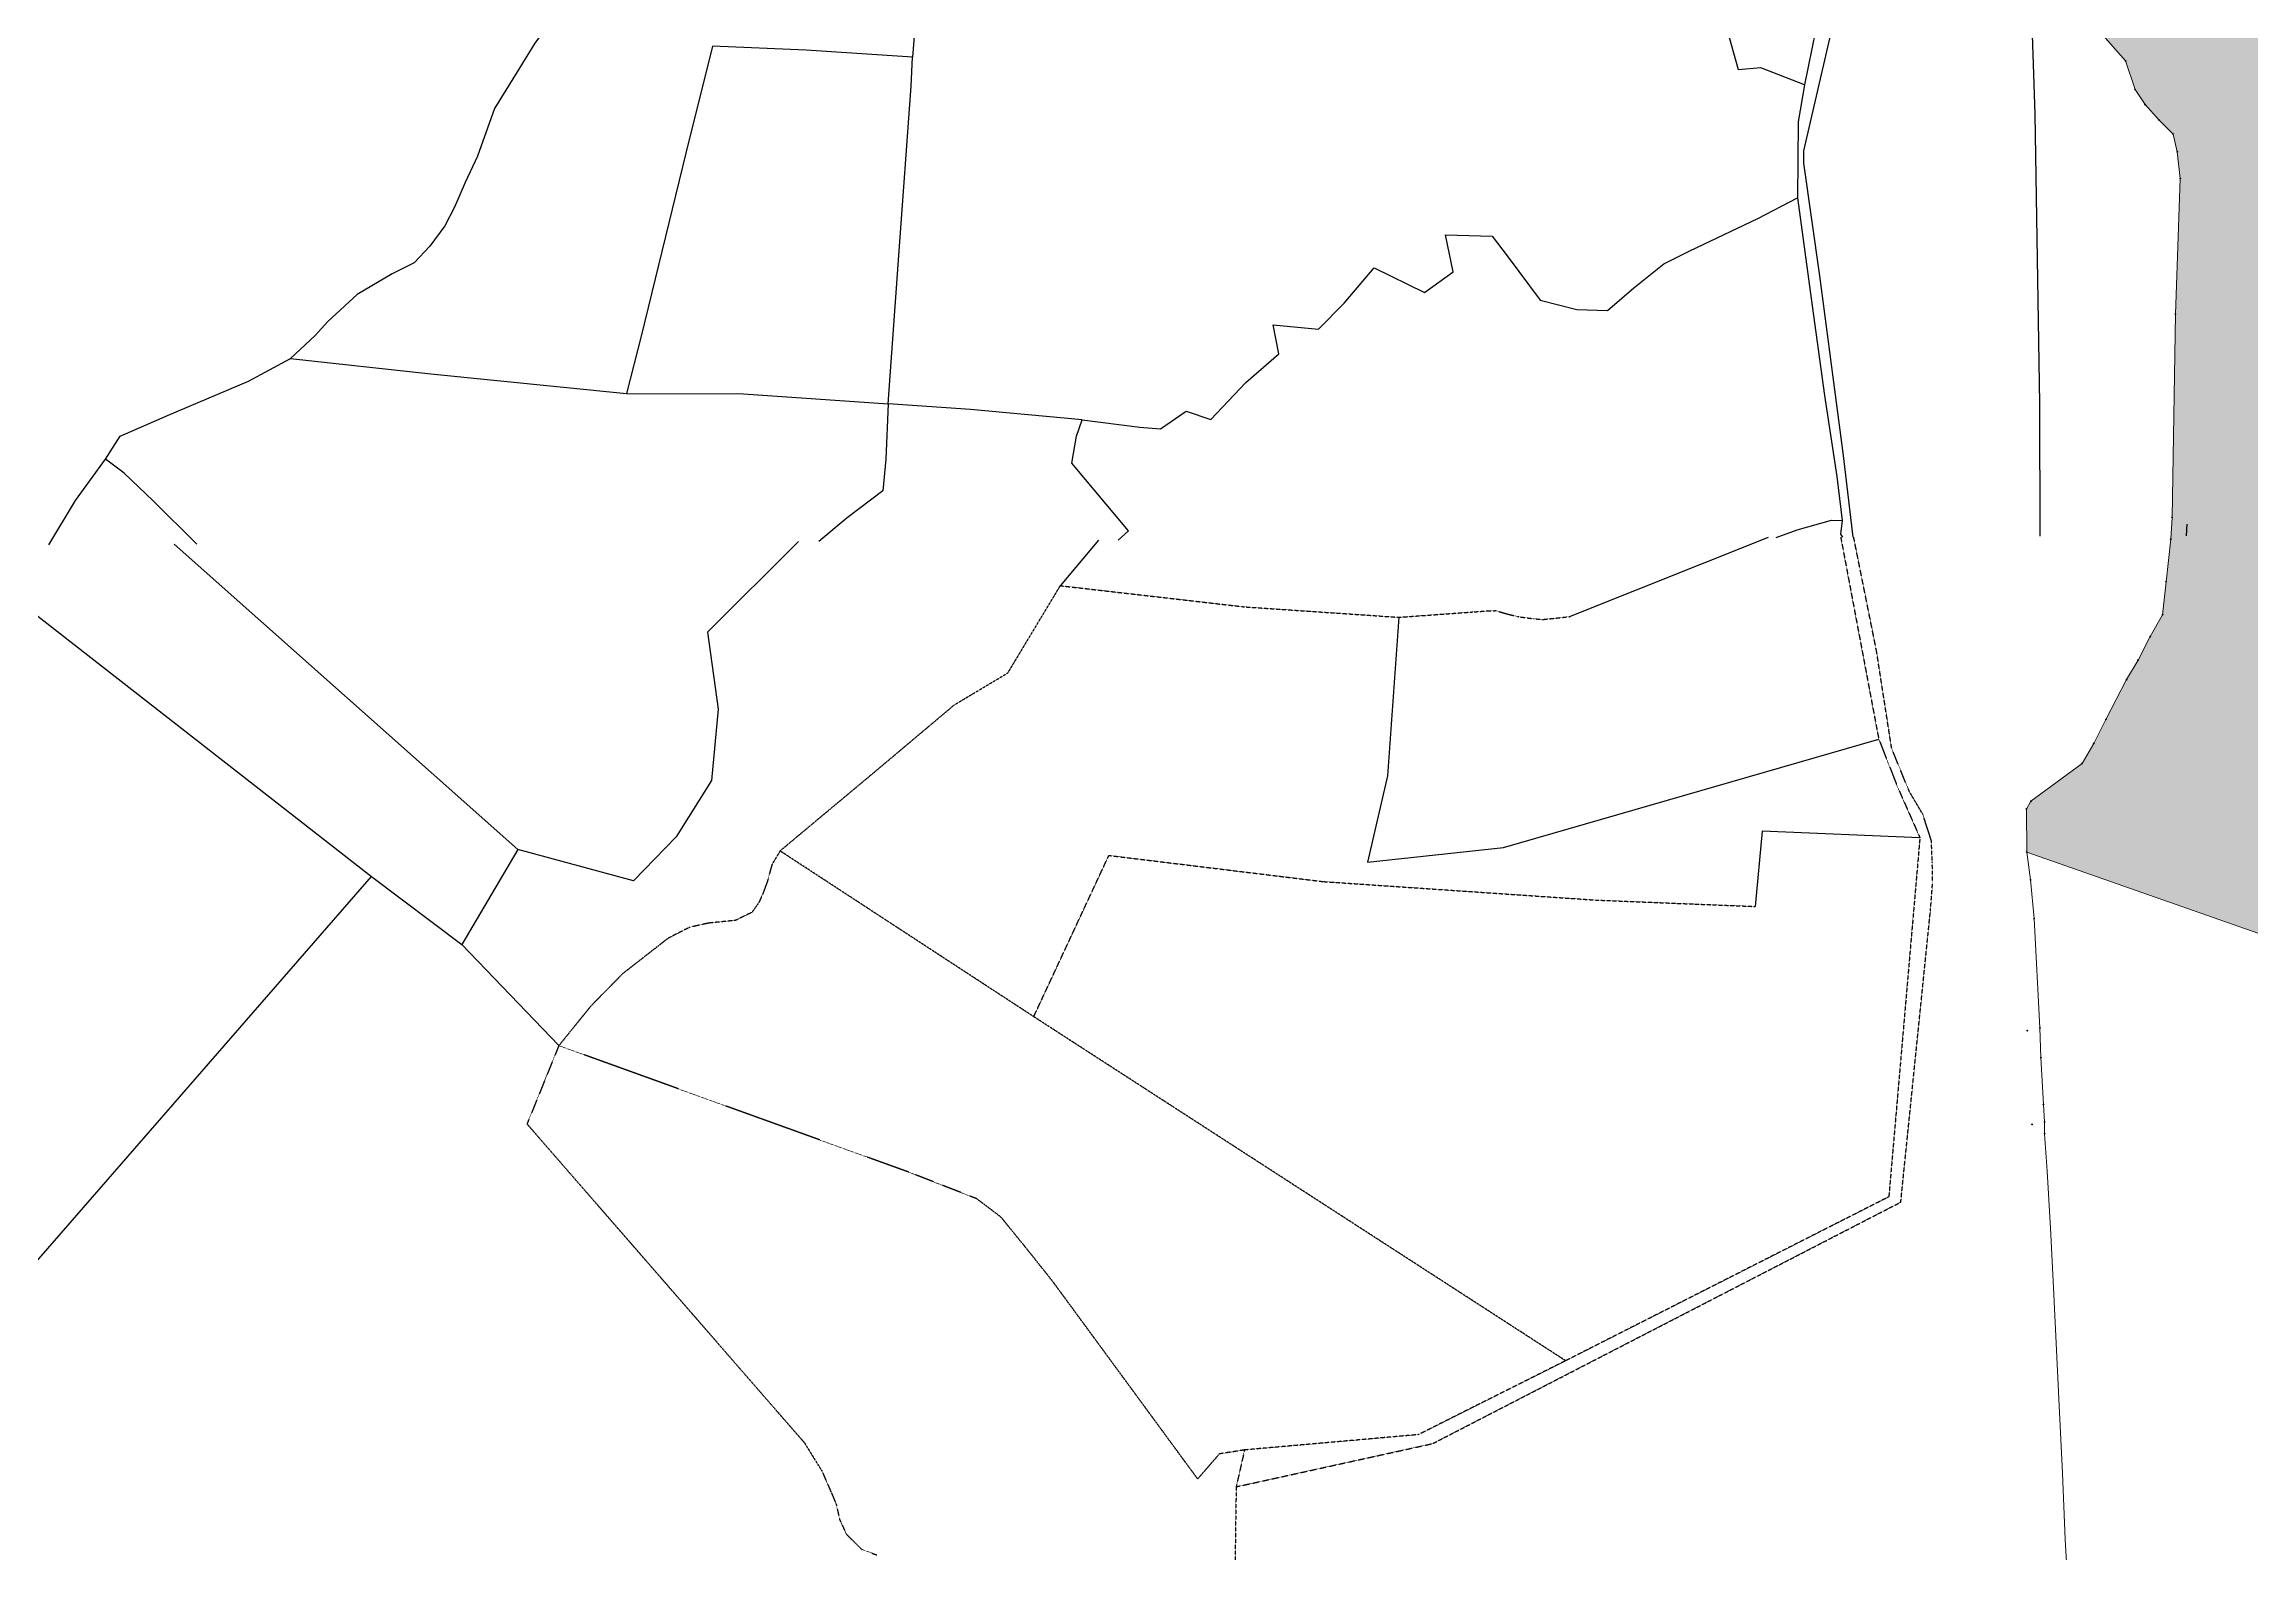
# Model space of a CAD drawing. Header units: metres. Extents: x 615852 to 659911, y 1301217 to 1325118.
# Drawn here: x 627494 to 629835, y 1319438 to 1321040 of the extents above; entities that cross this region are included whole.
import ezdxf

# ---------------------------------------------------------------- set-up
doc = ezdxf.new("R2010")
doc.units = ezdxf.units.M
doc.header["$PDMODE"] = 32
doc.header["$PDSIZE"] = 0.5
doc.linetypes.add('HIDDEN', pattern=[0.375, 0.25, -0.125])
for name, color, linetype in [('-2', 1, 'Continuous'), ('-3', 7, 'Continuous'), ('2', 1, 'Continuous'), ('CIRCULO PI', 2, 'Continuous')]:
    doc.layers.add(name, color=color, linetype=linetype)
doc.layers.add('Point', color=5, linetype='Continuous', lineweight=100)
doc.layers.add('Point_Name', color=1, linetype='Continuous', lineweight=100)
doc.styles.get("Standard").update_dxf_attribs({"font": 'arial.ttf'})

msp = doc.modelspace()

# ---------------------------------------------------------------- hatches: boundary and pattern name
at = {"layer": 'CIRCULO PI', "true_color": 0x000000}
h = msp.add_hatch(color=18, dxfattribs=at)
h.dxf.hatch_style = 1
h.paths.add_polyline_path([(630753.08582, 1320797.78204), (630930.22032, 1320807.52607), (630940.93113, 1320993.75171), (630748.36335, 1320976.86042), (630748.63167, 1320983.51407), (630498.39116, 1320956.3799), (630509.62033, 1321117.65895), (630469.2686, 1321131.16096), (630310.56377, 1321134.63333), (629932.93744, 1321091.80857), (629751.81399, 1321065.702), (629744.41242, 1321168.35206), (629548.47313, 1321202.3401), (629550.18588, 1321178.34448), (629581.73911, 1321175.41339), (629598.59034, 1321155.70571), (629612.55158, 1321137.4018), (629618.97657, 1321125.60146), (629620.37447, 1321117.97965), (629619.78746, 1321104.93102), (629618.47584, 1321079.47048), (629615.18588, 1321051.77061), (629674.14911, 1321052.10949), (629700.79579, 1321021.81752), (629710.87121, 1320991.58347), (629721.47001, 1320975.60027), (629736.17688, 1320959.28861), (629751.22841, 1320944.33746), (629755.49138, 1320925.61764), (629758.78586, 1320897.19585), (629753.59418, 1320753.42862), (629750.13148, 1320537.69949), (629748.75258, 1320514.60862), (629743.72141, 1320469.53388), (629740.00431, 1320434.52338), (629726.90562, 1320411.30341), (629714.04679, 1320386.4618), (629701.77054, 1320365.80045), (629679.8745, 1320323.43615), (629666.99818, 1320297.99823), (629654.69806, 1320276.82057), (629600.45118, 1320236.66923), (629595.55991, 1320228.37067), (629596.04617, 1320182.6823), (629889.3372, 1320079.85104), (630249.87317, 1320074.24033), (630257.84048, 1320140.3914), (630265.51662, 1320185.85905), (630277.58075, 1320244.35052), (630289.31461, 1320290.46858), (630297.00401, 1320324.33193), (630303.95285, 1320350.76134), (630316.03888, 1320386.16461), (630330.84463, 1320432.88016), (630331.71413, 1320483.27554), (630332.44745, 1320514.7105), (630333.70847, 1320577.92657), (630503.80077, 1320591.77467), (630657.64705, 1320605.95591), (630748.47753, 1320615.24534)])
h.paths.add_polyline_path([(629595.40182, 1320228.32378), (629596.8834, 1320228.32378), (629596.8834, 1320229.27228), (629595.40182, 1320229.27228)], flags=25)
h.paths.add_polyline_path([(629600.29147, 1320236.62071), (629601.7763, 1320236.62071), (629601.7763, 1320237.57893), (629600.29147, 1320237.57893)], flags=25)
h.paths.add_polyline_path([(629654.53784, 1320276.77155), (629656.02369, 1320276.77155), (629656.02369, 1320277.73283), (629654.53784, 1320277.73283)], flags=25)
h.paths.add_polyline_path([(629666.83796, 1320297.9492), (629668.32381, 1320297.9492), (629668.32381, 1320298.91049), (629666.83796, 1320298.91049)], flags=25)
h.paths.add_polyline_path([(629679.71428, 1320323.38712), (629681.20013, 1320323.38712), (629681.20013, 1320324.34841), (629679.71428, 1320324.34841)], flags=25)
h.paths.add_polyline_path([(629701.61032, 1320365.75142), (629703.09617, 1320365.75142), (629703.09617, 1320366.71271), (629701.61032, 1320366.71271)], flags=25)
h.paths.add_polyline_path([(629713.88657, 1320386.41277), (629715.37242, 1320386.41277), (629715.37242, 1320387.37406), (629713.88657, 1320387.37406)], flags=25)
h.paths.add_polyline_path([(629726.7454, 1320411.25438), (629728.23125, 1320411.25438), (629728.23125, 1320412.21567), (629726.7454, 1320412.21567)], flags=25)
h.paths.add_polyline_path([(629739.84409, 1320434.47436), (629741.32994, 1320434.47436), (629741.32994, 1320435.43565), (629739.84409, 1320435.43565)], flags=25)
h.paths.add_polyline_path([(629743.5612, 1320469.48485), (629745.04704, 1320469.48485), (629745.04704, 1320470.44614), (629743.5612, 1320470.44614)], flags=25)
h.paths.add_polyline_path([(629748.59237, 1320514.55959), (629750.07821, 1320514.55959), (629750.07821, 1320515.52088), (629748.59237, 1320515.52088)], flags=25)
h.paths.add_polyline_path([(629749.97126, 1320537.65046), (629751.45711, 1320537.65046), (629751.45711, 1320538.61175), (629749.97126, 1320538.61175)], flags=25)
h.paths.add_polyline_path([(629753.43396, 1320753.37959), (629754.91981, 1320753.37959), (629754.91981, 1320754.34088), (629753.43396, 1320754.34088)], flags=25)
h.paths.add_polyline_path([(629758.62565, 1320897.14682), (629760.11149, 1320897.14682), (629760.11149, 1320898.10811), (629758.62565, 1320898.10811)], flags=25)
h.paths.add_polyline_path([(629755.33116, 1320925.56862), (629756.81701, 1320925.56862), (629756.81701, 1320926.52991), (629755.33116, 1320926.52991)], flags=25)
h.paths.add_polyline_path([(629751.0682, 1320944.28843), (629752.55404, 1320944.28843), (629752.55404, 1320945.24972), (629751.0682, 1320945.24972)], flags=25)
h.paths.add_polyline_path([(629736.01666, 1320959.23958), (629737.50251, 1320959.23958), (629737.50251, 1320960.20087), (629736.01666, 1320960.20087)], flags=25)
h.paths.add_polyline_path([(629721.30979, 1320975.55124), (629722.79564, 1320975.55124), (629722.79564, 1320976.51253), (629721.30979, 1320976.51253)], flags=25)
h.paths.add_polyline_path([(629710.711, 1320991.53444), (629712.19684, 1320991.53444), (629712.19684, 1320992.49573), (629710.711, 1320992.49573)], flags=25)
h.paths.add_polyline_path([(629700.63557, 1321021.76849), (629702.12142, 1321021.76849), (629702.12142, 1321022.72978), (629700.63557, 1321022.72978)], flags=25)
h.paths.add_polyline_path([(629673.9889, 1321052.06046), (629675.47474, 1321052.06046), (629675.47474, 1321053.02175), (629673.9889, 1321053.02175)], flags=25)
h.paths.add_polyline_path([(629615.02567, 1321051.72158), (629616.51151, 1321051.72158), (629616.51151, 1321052.68287), (629615.02567, 1321052.68287)], flags=25)
h.paths.add_polyline_path([(629618.31563, 1321079.42145), (629619.80147, 1321079.42145), (629619.80147, 1321080.38274), (629618.31563, 1321080.38274)], flags=25)
h.paths.add_polyline_path([(629619.62724, 1321104.88199), (629621.11309, 1321104.88199), (629621.11309, 1321105.84328), (629619.62724, 1321105.84328)], flags=25)
h.paths.add_polyline_path([(629620.21425, 1321117.93063), (629621.7001, 1321117.93063), (629621.7001, 1321118.89191), (629620.21425, 1321118.89191)], flags=25)
h.paths.add_polyline_path([(629618.81635, 1321125.55243), (629620.3022, 1321125.55243), (629620.3022, 1321126.51372), (629618.81635, 1321126.51372)], flags=25)
h.paths.add_polyline_path([(629612.39137, 1321137.35277), (629613.87722, 1321137.35277), (629613.87722, 1321138.31406), (629612.39137, 1321138.31406)], flags=25)
h.paths.add_polyline_path([(629598.43012, 1321155.65668), (629599.91597, 1321155.65668), (629599.91597, 1321156.61797), (629598.43012, 1321156.61797)], flags=25)
h.paths.add_polyline_path([(630257.68026, 1320140.34237), (630259.16611, 1320140.34237), (630259.16611, 1320141.30366), (630257.68026, 1320141.30366)], flags=24)
h.paths.add_polyline_path([(630265.35641, 1320185.81002), (630266.84226, 1320185.81002), (630266.84226, 1320186.77131), (630265.35641, 1320186.77131)], flags=24)
h.paths.add_polyline_path([(630277.42054, 1320244.30149), (630278.90638, 1320244.30149), (630278.90638, 1320245.26278), (630277.42054, 1320245.26278)], flags=24)
h.paths.add_polyline_path([(630289.1544, 1320290.41956), (630290.64024, 1320290.41956), (630290.64024, 1320291.38084), (630289.1544, 1320291.38084)], flags=24)
h.paths.add_polyline_path([(630296.84379, 1320324.2829), (630298.32964, 1320324.2829), (630298.32964, 1320325.24419), (630296.84379, 1320325.24419)], flags=24)
h.paths.add_polyline_path([(630303.79263, 1320350.71231), (630305.27848, 1320350.71231), (630305.27848, 1320351.6736), (630303.79263, 1320351.6736)], flags=24)
h.paths.add_polyline_path([(630315.87866, 1320386.11558), (630317.36451, 1320386.11558), (630317.36451, 1320387.07687), (630315.87866, 1320387.07687)], flags=24)
h.paths.add_polyline_path([(630333.54826, 1320577.87754), (630335.0341, 1320577.87754), (630335.0341, 1320578.83883), (630333.54826, 1320578.83883)], flags=24)
h.paths.add_polyline_path([(629889.17699, 1320079.80201), (629890.66283, 1320079.80201), (629890.66283, 1320080.7633), (629889.17699, 1320080.7633)], flags=25)
h.paths.add_polyline_path([(630249.71295, 1320074.19131), (630251.1988, 1320074.19131), (630251.1988, 1320075.1526), (630249.71295, 1320075.1526)], flags=9)
h.paths.add_polyline_path([(629595.88596, 1320182.63328), (629596.98333, 1320182.63328), (629596.98333, 1320183.59456), (629595.88596, 1320183.59456)], flags=25)

# ---------------------------------------------------------------- linework, layer by layer
at = {"layer": '-2', "color": 1, "linetype": 'Continuous'}
for p, q in [((627631.42647, 1320509.27885), (627995.68147, 1320185.55785)), ((628611.62047, 1320513.43485), (628570.96647, 1320465.31085)), ((629321.69247, 1320516.44485), (629111.85047, 1320432.54285)), ((627995.68147, 1320185.55785), (627936.45447, 1320084.78585)), ((627936.45447, 1320084.78585), (628039.33147, 1319977.51285))]:
    msp.add_line(p, q, dxfattribs=at)
at = {"layer": '-2', "color": 7, "linetype": 'Continuous'}
msp.add_lwpolyline([(629400.07747, 1320534.42085), (629398.52347, 1320519.93785), (629400.53747, 1320516.77885)], dxfattribs=at)
at = {"layer": '-2', "color": 1, "linetype": 'Continuous'}
for points in [[(627478.67347, 1320508.63185), (627478.81347, 1320439.19785), (627840.50947, 1320156.70885), (627936.45447, 1320084.78585)], [(628293.45647, 1320512.08585), (628196.87847, 1320415.84785), (628208.14647, 1320334.49485), (628201.14747, 1320258.83185), (628163.73347, 1320198.83685), (628118.51047, 1320152.34985), (627995.68147, 1320185.55785)], [(628930.13947, 1320431.78785), (628918.08747, 1320263.68585), (628897.02847, 1320172.09885), (629040.95047, 1320187.80085), (629439.01147, 1320302.66785)], [(629482.68947, 1320198.01485), (629315.50547, 1320205.05285), (629307.97547, 1320125.07485)], [(626953.03747, 1319117.64985), (627137.20047, 1319348.78085), (627840.50947, 1320156.70885)]]:
    msp.add_lwpolyline(points, dxfattribs=at)
at = {"layer": '-3', "color": 1, "linetype": 'HIDDEN'}
for p, q in [((629398.70647, 1320516.77085), (629439.01147, 1320302.66785)), ((628542.93247, 1320008.20885), (628273.95147, 1320183.99085)), ((629107.00147, 1319643.29085), (628542.93247, 1320008.20885)), ((628766.47847, 1319548.67585), (628757.63547, 1319509.60385))]:
    msp.add_line(p, q, dxfattribs=at)
for points in [[(628757.63547, 1319509.60385), (628966.00947, 1319555.42685), (629462.39047, 1319811.49085), (629493.98647, 1320121.99485), (629496.16747, 1320150.68885), (629495.77147, 1320172.28385), (629494.87047, 1320194.64385), (629485.86647, 1320222.63785), (629471.25447, 1320247.36185), (629452.68447, 1320292.93785), (629436.69947, 1320395.91085), (629412.41947, 1320516.82885)], [(628570.96647, 1320465.31085), (628515.08447, 1320372.39485), (628458.23647, 1320338.42085), (628379.10947, 1320271.80185), (628273.95147, 1320183.99085)], [(628570.96647, 1320465.31085), (628766.28047, 1320442.87185), (628930.13947, 1320431.78785)], [(628930.13947, 1320431.78785), (629008.44247, 1320437.44385), (629024.45947, 1320438.62385), (629032.84647, 1320438.83085), (629043.50447, 1320435.72185), (629057.21047, 1320432.34285), (629073.46347, 1320430.21885), (629082.35447, 1320429.40685), (629111.85047, 1320432.54285)], [(629439.01147, 1320302.66785), (629459.32947, 1320250.98485), (629482.68947, 1320198.01485)], [(628273.95147, 1320183.99085), (628265.23447, 1320169.30585), (628260.31147, 1320151.04285), (628255.41447, 1320137.86085), (628251.30247, 1320128.99285), (628244.13447, 1320118.87185), (628226.55447, 1320110.33385), (628198.07647, 1320107.44585), (628177.97647, 1320102.98685), (628155.29847, 1320091.42885), (628106.81747, 1320053.59685), (628073.34947, 1320019.49085), (628039.33147, 1319977.51285)], [(628542.93247, 1320008.20885), (628622.59947, 1320179.23285), (628849.39847, 1320151.53585), (629139.01047, 1320131.86885), (629307.97547, 1320125.07485)], [(629482.68947, 1320198.01485), (629449.71247, 1319817.15085), (629107.00147, 1319643.29085)], [(628039.33147, 1319977.51285), (628005.60947, 1319894.37985), (628299.67247, 1319556.38485), (628318.32247, 1319526.30385), (628327.86647, 1319504.40285), (628333.39047, 1319491.41685), (628337.11647, 1319474.88285), (628344.40447, 1319459.09185), (628360.84047, 1319442.99585), (628376.56747, 1319437.31885)], [(628766.47847, 1319548.67585), (628739.77247, 1319544.50685), (628716.76347, 1319517.96385), (628563.07947, 1319727.38985), (628534.04247, 1319763.87985), (628508.03247, 1319795.78085), (628482.21147, 1319815.23185), (628410.43647, 1319843.32585), (628039.33147, 1319977.51285)], [(629107.00147, 1319643.29085), (628950.81047, 1319564.91185), (628766.47847, 1319548.67585)], [(628757.63547, 1319509.60385), (628750.71447, 1319056.44885), (628923.20347, 1318699.57785), (628784.46547, 1318310.67285), (628779.60947, 1318256.33685), (628775.11047, 1318123.75685), (628780.35047, 1318006.87285), (628757.23447, 1317959.75285)]]:
    msp.add_lwpolyline(points, dxfattribs=at)
at = {"color": 7, "lineweight": 0, "true_color": 0xffffff, "elevation": 35.4026}
msp.add_lwpolyline([(629674.14911, 1321052.10949), (629700.79579, 1321021.81752), (629710.87121, 1320991.58347), (629721.47001, 1320975.60027), (629736.17688, 1320959.28861), (629751.22841, 1320944.33746), (629755.49138, 1320925.61764), (629758.78586, 1320897.19585), (629753.59418, 1320753.42862), (629750.13148, 1320537.69949), (629748.75258, 1320514.60862), (629743.72141, 1320469.53388), (629740.00431, 1320434.52338), (629726.90562, 1320411.30341), (629714.04679, 1320386.4618), (629701.77054, 1320365.80045), (629679.8745, 1320323.43615), (629666.99818, 1320297.99823), (629654.69806, 1320276.82057), (629600.45118, 1320236.66923), (629595.55991, 1320228.37067), (629596.04617, 1320182.6823), (629889.3372, 1320079.85104)], dxfattribs=at)
at = {"color": 4, "lineweight": 0, "elevation": 35.24098}
msp.add_lwpolyline([(629596.04617, 1320182.6823), (629889.3372, 1320079.85104)], dxfattribs=at)
at = {"color": 1, "lineweight": 0, "elevation": 35.42385}
msp.add_lwpolyline([(629640.31981, 1319393.85428), (629636.77752, 1319453.62257), (629633.73079, 1319523.98508), (629629.87995, 1319602.94439), (629624.69821, 1319713.60493), (629621.08347, 1319783.80305), (629617.79084, 1319844.33182), (629614.8487, 1319884.03841), (629614.92912, 1319896.5755), (629613.70619, 1319915.06879), (629610.98427, 1319965.0026), (629609.93632, 1319996.2613), (629603.75558, 1320112.17702), (629600.02785, 1320153.26549), (629596.04617, 1320182.6823), (629889.3372, 1320079.85104), (630249.87317, 1320074.24033), (630228.71666, 1319817.25697), (630215.45795, 1319681.26328), (630094.02676, 1318830.66067)], dxfattribs=at)
at = {"layer": '2', "color": 1, "linetype": 'Continuous', "lineweight": 30}
msp.add_line((629765.67747, 1320530.59685), (629764.87847, 1320518.32385), dxfattribs=at)
at = {"layer": '2', "color": 1, "linetype": 'Continuous'}
for points in [[(628440.02447, 1321429.54085), (628432.71047, 1321332.97885), (628426.11347, 1321214.81285), (628420.02547, 1321096.89985), (628414.54147, 1321025.74885)], [(628189.16147, 1321383.30885), (628162.30447, 1321296.69985), (628114.29147, 1321177.35085), (628082.93647, 1321127.34885), (628047.53547, 1321086.25185), (628013.90347, 1321040.57585), (627995.29347, 1321010.11685), (627971.07647, 1320971.28285), (627953.18647, 1320920.74485), (627939.91647, 1320892.81685), (627928.68347, 1320866.91685), (627918.47947, 1320846.86085), (627902.68247, 1320825.29085), (627885.87747, 1320807.79085), (627862.47847, 1320795.89485), (627825.59247, 1320774.11585), (627794.28247, 1320745.46285), (627780.78647, 1320730.75085), (627754.82047, 1320706.15285)], [(629411.98247, 1320516.82785), (629401.49147, 1320603.54685), (629390.73847, 1320686.42285), (629376.47947, 1320793.95885), (629359.45047, 1320913.44585), (629359.47747, 1320926.40785), (629391.77847, 1321065.35985), (629416.38247, 1321167.98485)], [(629610.14647, 1320517.66785), (629609.94247, 1320658.00185), (629604.73647, 1320965.53585), (629598.59034, 1321155.70571), (629598.59034, 1321155.70571)], [(629360.13147, 1320996.55185), (629313.92747, 1321014.44085), (629290.29547, 1321012.45785), (629276.17147, 1321062.80885), (629270.62747, 1321084.93185), (629287.97647, 1321119.71385), (629360.61547, 1321107.61485), (629381.19047, 1321105.02985)], [(629381.19047, 1321105.02985), (629371.93747, 1321053.71085), (629360.13147, 1320996.55185)], [(628414.54147, 1321025.74885), (628301.49547, 1321033.10485), (628202.41747, 1321037.38085), (628173.98047, 1320924.08985), (628127.08547, 1320731.28785), (628111.20347, 1320669.05485)], [(628388.62547, 1320658.04685), (628399.87747, 1320815.59685), (628412.95447, 1320995.25385), (628414.54147, 1321025.74885)], [(628388.62547, 1320658.04685), (628386.21847, 1320599.59785), (628382.84547, 1320565.80285), (628344.92947, 1320537.16385), (628314.90447, 1320512.17685)], [(628632.50147, 1320513.52285), (628643.43347, 1320523.56985), (628583.36747, 1320595.36785), (628588.25447, 1320623.82185), (628594.13447, 1320641.34585)], [(627498.58247, 1320508.71585), (627526.60647, 1320555.67085), (627558.71047, 1320599.57085)], [(627655.58347, 1320509.38185), (627609.17847, 1320555.24185), (627578.24247, 1320584.53485), (627558.71047, 1320599.57085)]]:
    msp.add_lwpolyline(points, dxfattribs=at)
at = {"layer": '2', "linetype": 'Continuous'}
for points in [[(629360.13147, 1320996.55185), (629353.69847, 1320957.42685), (629353.02247, 1320876.60785)], [(628594.13447, 1320641.34585), (628655.34847, 1320633.33785), (628677.19447, 1320631.51285), (628704.67347, 1320650.51585), (628730.57047, 1320641.56585), (628767.74647, 1320680.87985), (628802.87147, 1320711.30385), (628796.83647, 1320741.81485), (628844.84747, 1320737.39285), (628872.08947, 1320764.78285), (628903.92647, 1320802.58485), (628957.48047, 1320776.29385), (628987.76047, 1320798.08585), (628979.45747, 1320837.49685), (629029.25247, 1320836.12085), (629045.97547, 1320813.72085), (629079.92547, 1320768.15585), (629118.77847, 1320758.16085), (629151.29647, 1320757.07585), (629179.29447, 1320781.16085), (629211.10647, 1320806.76285), (629238.82847, 1320820.42785), (629310.80147, 1320854.83985), (629353.02247, 1320876.60785)], [(629353.02247, 1320876.60785), (629368.28347, 1320762.20785), (629381.55147, 1320666.87285), (629394.58447, 1320580.94185), (629400.07747, 1320534.42085)], [(627558.71047, 1320599.57085), (627574.00547, 1320623.93685), (627624.35747, 1320645.94185), (627710.30747, 1320682.10285), (627754.82047, 1320706.15285)], [(627754.82047, 1320706.15285), (627903.41747, 1320689.82685), (628111.20347, 1320669.05485)], [(628111.20347, 1320669.05485), (628235.18947, 1320668.79185), (628388.62547, 1320658.04685)], [(628594.13447, 1320641.34585), (628475.76047, 1320652.27085), (628388.62547, 1320658.04685)]]:
    msp.add_lwpolyline(points, dxfattribs=at)
at = {"layer": '2', "color": 7, "linetype": 'Continuous'}
msp.add_lwpolyline([(629330.16647, 1320516.48085), (629352.54647, 1320524.60985), (629388.89947, 1320534.69885), (629400.07747, 1320534.42085)], dxfattribs=at)
at = {"layer": 'Point', "color": 1}
for p in [(629700.79579, 1321021.81752, 36.7083), (629701.77054, 1320365.80045, 37.9429), (629679.8745, 1320323.43615, 38.42947), (629666.99818, 1320297.99823, 35.49907)]:
    msp.add_point(p, dxfattribs=at)
at = {"layer": 'Point', "color": 4}
for p in [(629710.87121, 1320991.58347, 37.28884), (629721.47001, 1320975.60027, 37.01729), (629736.17688, 1320959.28861, 38.35591), (629751.22841, 1320944.33746, 39.43009), (629755.49138, 1320925.61764, 39.65636), (629758.78586, 1320897.19585, 40.68812), (629753.59418, 1320753.42862, 40.18303), (629750.13148, 1320537.69949, 40.22733), (629748.75258, 1320514.60862, 39.91498), (629743.72141, 1320469.53388, 38.24339), (629740.00431, 1320434.52338, 36.3641), (629726.90562, 1320411.30341, 36.62462), (629714.04679, 1320386.4618, 36.64162), (629654.69806, 1320276.82057, 36.20197), (629595.55991, 1320228.37067, 34.96254), (629600.45118, 1320236.66923, 34.60364), (629596.04617, 1320182.6823, 35.24098), (629600.02785, 1320153.26549, 35.7458), (629603.75558, 1320112.17702, 35.9969), (629596.46857, 1319993.48237, 35.65039), (629609.93632, 1319996.2613, 35.2977), (629610.98427, 1319964.7526, 35.95636), (629613.70619, 1319915.06879, 35.46769), (629614.92912, 1319896.5755, 35.55806), (629601.69649, 1319893.91132, 35.46147), (629614.8487, 1319884.03841, 35.27283)]:
    msp.add_point(p, dxfattribs=at)

# ---------------------------------------------------------------- texts
at = {"layer": 'Point_Name', "color": 1}
for s, p in [('p70', (629700.79579, 1321022.06752)), ('p70', (629701.77054, 1320366.05045)), ('p71', (629679.8745, 1320323.68615)), ('p72', (629666.99818, 1320298.24823))]:
    msp.add_text(s, height=0.5, dxfattribs=at).set_placement(p)
at = {"layer": 'Point_Name', "color": 4}
for s, p in [('p71', (629710.87121, 1320991.83347)), ('p72', (629721.47001, 1320975.85027)), ('p73', (629736.17688, 1320959.53861)), ('p60', (629751.22841, 1320944.58746)), ('p61', (629755.49138, 1320925.86764)), ('p62', (629758.78586, 1320897.44585)), ('p63', (629753.59418, 1320753.67862)), ('p64', (629750.13148, 1320537.94949)), ('p65', (629748.75258, 1320514.85862)), ('p66', (629743.72141, 1320469.78388)), ('p67', (629740.00431, 1320434.77338)), ('p68', (629726.90562, 1320411.55341)), ('p69', (629714.04679, 1320386.7118)), ('p73', (629654.69806, 1320277.07057)), ('p75', (629595.55991, 1320228.62067)), ('p74', (629600.45118, 1320236.91923)), ('p1', (629596.04617, 1320182.9323)), ('p2', (629600.02785, 1320153.51549)), ('p3', (629603.75558, 1320112.42702)), ('p5', (629596.46857, 1319993.73237)), ('p4', (629609.93632, 1319996.5113)), ('p6', (629610.98427, 1319965.0026)), ('p7', (629613.70619, 1319915.31879)), ('p8', (629614.92912, 1319896.8255)), ('p9', (629601.69649, 1319894.16132)), ('p10', (629614.8487, 1319884.28841))]:
    msp.add_text(s, height=0.5, dxfattribs=at).set_placement(p)

doc.saveas('drawing.dxf')
